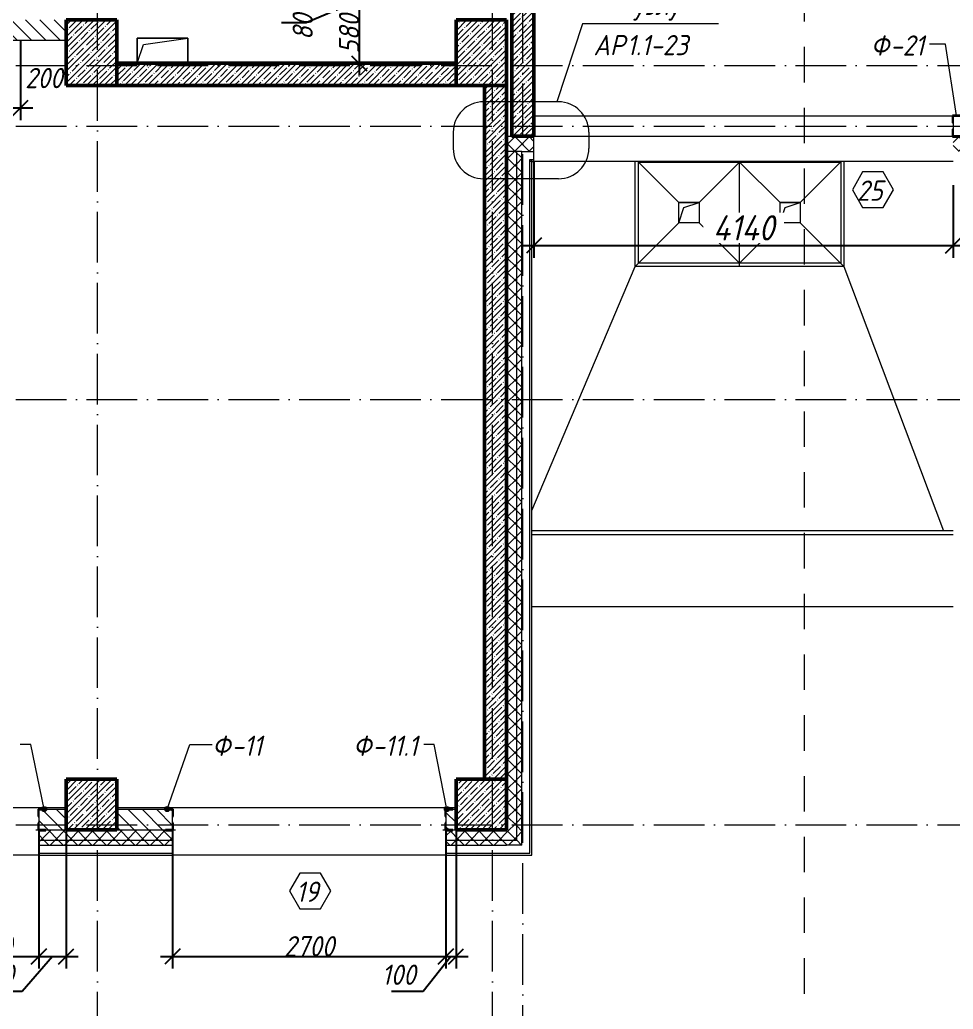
# Model space of a CAD drawing. Header units: millimetres. Extents: x -6064 to 178764, y -5836 to 29924.
# Drawn here: x 79892 to 89110, y 1779 to 11550 of the extents above; entities that cross this region are included whole.
import ezdxf

# ---------------------------------------------------------------- set-up
doc = ezdxf.new("R2010")
doc.units = ezdxf.units.MM
doc.linetypes.add('01 Штриховая _4 мм_', pattern=[600, 350, -250])
doc.linetypes.add('50_200_ШТРИХ_1Т_ш5_п1_п1_', pattern=[700, 500, -100, 0, -100])
doc.layers.add('A-ANNO-DIMS', color=7, linetype='Continuous')
for name, color, linetype, lineweight in [('A-DETL', 7, 'Continuous', 9), ('A-DETL-1', 7, 'Continuous', 50), ('A-DETL-2', 7, 'Continuous', 5), ('A-DETL-GENF-2', 7, 'Continuous', 5), ('A-DOOR-IDEN', 7, 'Continuous', 9), ('A-FLOR', 7, 'Continuous', 9), ('A-GENM', 7, 'Continuous', 9), ('A-GENM-1', 7, 'Continuous', 25), ('A-GENM-IDEN', 7, 'Continuous', 9), ('A-GLAZ-IDEN', 7, 'Continuous', 9), ('A-ROOF', 7, 'Continuous', 9), ('A-WALL', 7, 'Continuous', 5), ('A-WALL-3', 7, 'Continuous', 50), ('A-WALL-4', 7, 'Continuous', 9), ('A-WALL-FNSH-1', 7, 'Continuous', 9), ('A-WALL-PATT-1', 7, 'Continuous', 5), ('G-ANNO-SYMB-1', 7, '01 Штриховая _4 мм_', 9), ('G-ANNO-TEXT', 7, 'Continuous', 9), ('I-WALL', 7, 'Continuous', 5), ('S-COLS', 7, 'Continuous', 9), ('S-COLS-1', 7, 'Continuous', 5), ('S-COLS-2', 7, 'Continuous', 50), ('Оси-1', 7, '50_200_ШТРИХ_1Т_ш5_п1_п1_', 9)]:
    doc.layers.add(name, color=color, linetype=linetype, lineweight=lineweight)
for name, color, linetype, lineweight, true_color in [('A-WALL-1', 7, 'Continuous', 13, 0xce0000), ('A-WALL-FNSH-2', 7, 'Continuous', 13, 0xce0000), ('A-WALL-PATT-2', 7, 'Continuous', 5, 0xce0000)]:
    doc.layers.add(name, color=color, linetype=linetype, lineweight=lineweight, true_color=true_color)
doc.styles.add('ISOCPEUR_I', font='isocpeui.ttf', dxfattribs={"width": 0.9, "height": 250})
doc.styles.add('ISOCPEUR_I_2', font='isocpeui.ttf', dxfattribs={"width": 0.9, "height": 200})
doc.dimstyles.new('ISO-2_0_0_9К_СРЕДНИЙ', dxfattribs={"dimscale": 304.8, "dimtxt": 199.196235, "dimasz": 0.492126, "dimexe": 0.393701, "dimexo": 0, "dimgap": 0, "dimtad": 1, "dimdec": 0, "dimzin": 0, "dimdsep": 46, "dimtxsty": 'ISOCPEUR_I_2', "dimblk1": 'OBLIQUE', "dimblk2": 'OBLIQUE', "dimsah": 1, "dimcen": 0.09, "dimdle": 0.393701, "dimazin": 0, "dimtfac": 1, "dimtdec": 4, "dimtix": 1, "dimtmove": 1, "dimatfit": 3, "dimfxl": 1, "dimtvp": 1, "dimtolj": 1, "dimtzin": 0, "dimarcsym": 2})
doc.dimstyles.new('ISO-2_0_0_9К_СРЕДНИЙ_2', dxfattribs={"dimscale": 304.8, "dimtxt": 199.196235, "dimasz": 0.492126, "dimexe": 0.393701, "dimexo": 0, "dimgap": 0, "dimtad": 1, "dimdec": 0, "dimzin": 0, "dimdsep": 46, "dimtxsty": 'ISOCPEUR_I_2', "dimblk1": 'OBLIQUE', "dimblk2": 'OBLIQUE', "dimsah": 1, "dimcen": 0.09, "dimdle": 0.393701, "dimazin": 0, "dimtfac": 1, "dimtdec": 4, "dimtix": 1, "dimtmove": 0, "dimatfit": 3, "dimfxl": 1, "dimtvp": 1, "dimtolj": 1, "dimtzin": 0, "dimarcsym": 2})
doc.dimstyles.new('ISO-2_5_0_9К_БОЛЬШОЙ__с_подложкой_', dxfattribs={"dimscale": 304.8, "dimtxt": 248.995294, "dimasz": 0.492126, "dimexe": 0.393701, "dimexo": 0, "dimgap": 0.164042, "dimtad": 1, "dimdec": 0, "dimzin": 0, "dimdsep": 46, "dimtxsty": 'ISOCPEUR_I', "dimblk1": 'OBLIQUE', "dimblk2": 'OBLIQUE', "dimsah": 1, "dimcen": 0.09, "dimdle": 0.393701, "dimazin": 0, "dimtfac": 1, "dimtdec": 4, "dimtix": 1, "dimtmove": 0, "dimatfit": 3, "dimfxl": 1, "dimtvp": 1, "dimtfill": 1, "dimtolj": 1, "dimtzin": 0, "dimarcsym": 2})
pattern_1 = [(45, (0, 0), (-57.02463, 57.02463), []), (45, (57.025, 0), (-57.02463, 57.02463), [100.806, -20.161, 3.353, -16.808])]
pattern_2 = [(45, (0, 0), (-70.71068, 70.71068), []), (135, (0, 0), (-70.71068, -70.71068), [])]
pattern_3 = [(135, (0, 0), (-70.71068, -70.71068), [])]

# ---------------------------------------------------------------- blocks, each defined once
blk = doc.blocks.new('парапет9 - парапет-22867712-АР1_1_Кладочный план 2 этажа')
at = {"layer": 'A-GENM'}
for p, q in [((89110, 8001.9), (84950, 8001.9)), ((89110, 7963.9), (84950, 7963.9)), ((84950, 7255.4), (89110, 7255.4))]:
    blk.add_line(p, q, dxfattribs=at)
blk = doc.blocks.new('Колонна_Несущая_Прямоугольное сечение - 650х500-V43-АР1_1_Кладочный план 2 этажа')
at = {"layer": 'S-COLS-1'}
h = blk.add_hatch(dxfattribs=at)
h.set_pattern_fill('FP_59', color=256, style=0, pattern_type=2)
h.set_pattern_definition([(135, (11225, -80600), (-57.02463, -57.02463), []), (135, (11225, -80542.975), (-57.02463, -57.02463), [100.806, -20.161, 3.353, -16.808])])
h.paths.add_polyline_path([(325, -250), (325, 250), (-325, 250), (-325, -250)], flags=0)
at = {"layer": 'S-COLS-2'}
for p, q in [((325, 250), (-325, 250)), ((-325, 250), (-325, -250)), ((325, -250), (325, 250)), ((-325, -250), (325, -250))]:
    blk.add_line(p, q, dxfattribs=at)
blk = doc.blocks.new('Колонна_Несущая_Прямоугольное сечение - 650х500-V44-АР1_1_Кладочный план 2 этажа')
at = {"layer": 'S-COLS-1'}
h = blk.add_hatch(dxfattribs=at)
h.set_pattern_fill('FP_60', color=256, style=0, pattern_type=2)
h.set_pattern_definition([(135, (11225, -84450), (-57.02463, -57.02463), []), (135, (11225, -84392.975), (-57.02463, -57.02463), [100.806, -20.161, 3.353, -16.808])])
h.paths.add_polyline_path([(325, -250), (325, 250), (-325, 250), (-325, -250)], flags=0)
at = {"layer": 'S-COLS-2'}
for p, q in [((325, 250), (-325, 250)), ((-325, 250), (-325, -250)), ((325, -250), (325, 250)), ((-325, -250), (325, -250))]:
    blk.add_line(p, q, dxfattribs=at)
blk = doc.blocks.new('Колонна_Несущая_Прямоугольное сечение - 500х500-V45-АР1_1_Кладочный план 2 этажа')
at = {"layer": 'S-COLS-1'}
h = blk.add_hatch(dxfattribs=at)
h.set_pattern_fill('FP_61', color=256, style=0, pattern_type=2)
h.set_pattern_definition([(45, (-84450, -3800), (-57.02463, 57.02463), []), (45, (-84392.975, -3800), (-57.02463, 57.02463), [100.806, -20.161, 3.353, -16.808])])
h.paths.add_polyline_path([(-250, -250), (250, -250), (250, 250), (-250, 250)], flags=0)
at = {"layer": 'S-COLS-2'}
for p, q in [((250, 250), (-250, 250)), ((-250, 250), (-250, -250)), ((250, -250), (250, 250)), ((-250, -250), (250, -250))]:
    blk.add_line(p, q, dxfattribs=at)
blk = doc.blocks.new('AR_Отверстие прямоугольное _в плите_ - AR_Отверстие прямоугольное _в плите_-V71-АР1_1_Кладочный план 2 этажа')
at = {"layer": 'A-GENM'}
for p, q in [((250, 125), (-250, 125)), ((-250, 125), (-250, -125)), ((-187.5, 62.5), (250, 125)), ((250, -125), (250, 125)), ((-250, -125), (-187.5, 62.5))]:
    blk.add_line(p, q, dxfattribs=at)
blk = doc.blocks.new('Фахверк_СКБ_Уголок - Ф-11_200х2500 h-28441216-АР1_1_Кладочный план 2 этажа')
at = {"layer": 'A-GENM-1'}
for p, q in [((200, 156), (125, 156)), ((125, 156), (125, 81)), ((131, 81), (131, 150)), ((131, 150), (200, 150)), ((200, 150), (200, 156)), ((125, 81), (131, 81)), ((131, 19), (125, 19)), ((125, 19), (125, -56)), ((131, -50), (131, 19)), ((125, -56), (200, -56)), ((200, -50), (131, -50)), ((200, -56), (200, -50))]:
    blk.add_line(p, q, dxfattribs=at)
blk = doc.blocks.new('Фахверк_СКБ_Уголок - Ф-11_1_200х2500h_крепления в одну сторону-28441424-АР1_1_Кладочный план 2 этажа')
at = {"layer": 'A-GENM-1'}
for p, q in [((200, 156), (125, 156)), ((125, 156), (125, 81)), ((131, 81), (131, 150)), ((131, 150), (200, 150)), ((200, 150), (200, 156)), ((125, 81), (131, 81)), ((131, 19), (125, 19)), ((125, 19), (125, -56)), ((131, -50), (131, 19)), ((125, -56), (200, -56)), ((200, -50), (131, -50)), ((200, -56), (200, -50))]:
    blk.add_line(p, q, dxfattribs=at)
blk = doc.blocks.new('Фахверк_СКБ_Уголок - Ф-21_200х3430 h-30788796-АР1_1_Кладочный план 2 этажа')
at = {"layer": 'A-GENM-1'}
for p, q in [((200, 156), (125, 156)), ((125, 156), (125, 81)), ((131, 81), (131, 150)), ((131, 150), (200, 150)), ((200, 150), (200, 156)), ((125, 81), (131, 81)), ((131, 19), (125, 19)), ((125, 19), (125, -56)), ((131, -50), (131, 19)), ((125, -56), (200, -56)), ((200, -50), (131, -50)), ((200, -56), (200, -50))]:
    blk.add_line(p, q, dxfattribs=at)
blk = doc.blocks.new('AR_Отверстие прямоугольное _в плите_ - AR_Отверстие прямоугольное _в плите_-V81-АР1_1_Кладочный план 2 этажа')
at = {"layer": 'A-GENM'}
for p, q in [((100, 100), (-100, 100)), ((-50, 50), (100, 100)), ((-100, -99.9), (-50, 50))]:
    blk.add_line(p, q, dxfattribs=at)
blk = doc.blocks.new('_Oblique')
at = {"color": 0, "linetype": 'ByBlock', "lineweight": -2}
blk.add_line((-0.5, -0.5), (0.5, 0.5), dxfattribs=at)
blk = doc.blocks.new('DIMBLOCK326-АР1_1_Кладочный план 2 этажа')
at = {"layer": 'A-ANNO-DIMS', "color": 0, "lineweight": -2, "transparency": 16777216}
for p, q in [((79180, 3550), (79180, 2179.6)), ((80080, 3550), (80080, 2179.6)), ((79060, 2299.6), (80200, 2299.6))]:
    blk.add_line(p, q, dxfattribs=at)
at = {"layer": 'Defpoints', "color": 0, "transparency": 16777216}
for p in [(79180, 3550), (80080, 3550), (80080, 2299.6)]:
    blk.add_point(p, dxfattribs=at)
at = {"layer": 'A-ANNO-DIMS', "color": 0, "lineweight": -2, "transparency": 16777216, "xscale": 150, "yscale": 150, "zscale": 150, "rotation": 180}
blk.add_blockref('_Oblique', (79180, 2299.6), dxfattribs=at)
at = {"layer": 'A-ANNO-DIMS', "color": 0, "lineweight": -2, "transparency": 16777216, "xscale": 150, "yscale": 150, "zscale": 150}
blk.add_blockref('_Oblique', (80080, 2299.6), dxfattribs=at)
at = {"layer": 'A-ANNO-DIMS', "color": 0, "transparency": 16777216, "insert": (79630, 2399.6), "char_height": 200, "width": 455.087, "attachment_point": 5, "style": 'ISOCPEUR_I_2'}
blk.add_mtext('\\A1;900', dxfattribs=at)
blk = doc.blocks.new('DIMBLOCK327-АР1_1_Кладочный план 2 этажа')
at = {"layer": 'A-ANNO-DIMS', "color": 0, "lineweight": -2, "transparency": 16777216}
for p, q in [((80080, 3550), (80080, 2179.6)), ((80350, 3550), (80350, 2179.6)), ((80215, 2299.6), (79916.9, 1952.9)), ((79960, 2299.6), (80470, 2299.6)), ((79916.9, 1952.9), (79534.6, 1952.9))]:
    blk.add_line(p, q, dxfattribs=at)
at = {"layer": 'Defpoints', "color": 0, "transparency": 16777216}
for p in [(80080, 3550), (80350, 3550), (80350, 2299.6)]:
    blk.add_point(p, dxfattribs=at)
at = {"layer": 'A-ANNO-DIMS', "color": 0, "lineweight": -2, "transparency": 16777216, "xscale": 150, "yscale": 150, "zscale": 150, "rotation": 180}
blk.add_blockref('_Oblique', (80080, 2299.6), dxfattribs=at)
at = {"layer": 'A-ANNO-DIMS', "color": 0, "lineweight": -2, "transparency": 16777216, "xscale": 150, "yscale": 150, "zscale": 150}
blk.add_blockref('_Oblique', (80350, 2299.6), dxfattribs=at)
at = {"layer": 'A-ANNO-DIMS', "color": 0, "transparency": 16777216, "insert": (79461.9, 2219.6), "char_height": 200, "width": 455.087, "attachment_point": 1, "line_spacing_factor": 1.149209, "style": 'ISOCPEUR_I_2'}
blk.add_mtext('\\A1;270', dxfattribs=at)
blk = doc.blocks.new('DIMBLOCK328-АР1_1_Кладочный план 2 этажа')
at = {"layer": 'A-ANNO-DIMS', "color": 0, "lineweight": -2, "transparency": 16777216}
for p, q in [((81400, 3550), (81400, 2179.6)), ((84100, 3550), (84100, 2179.6)), ((81280, 2299.6), (84220, 2299.6))]:
    blk.add_line(p, q, dxfattribs=at)
at = {"layer": 'Defpoints', "color": 0, "transparency": 16777216}
for p in [(81400, 3550), (84100, 3550), (84100, 2299.6)]:
    blk.add_point(p, dxfattribs=at)
at = {"layer": 'A-ANNO-DIMS', "color": 0, "lineweight": -2, "transparency": 16777216, "xscale": 150, "yscale": 150, "zscale": 150, "rotation": 180}
blk.add_blockref('_Oblique', (81400, 2299.6), dxfattribs=at)
at = {"layer": 'A-ANNO-DIMS', "color": 0, "lineweight": -2, "transparency": 16777216, "xscale": 150, "yscale": 150, "zscale": 150}
blk.add_blockref('_Oblique', (84100, 2299.6), dxfattribs=at)
at = {"layer": 'A-ANNO-DIMS', "color": 0, "transparency": 16777216, "insert": (82750, 2400.8), "char_height": 200, "width": 606.782, "attachment_point": 5, "style": 'ISOCPEUR_I_2'}
blk.add_mtext('\\A1;2700', dxfattribs=at)
blk = doc.blocks.new('DIMBLOCK329-АР1_1_Кладочный план 2 этажа')
at = {"layer": 'A-ANNO-DIMS', "color": 0, "lineweight": -2, "transparency": 16777216}
for p, q in [((84100, 3550), (84100, 2179.6)), ((84200, 3550), (84200, 2179.6)), ((84150, 2299.6), (83874.2, 1952.9)), ((83980, 2299.6), (84320, 2299.6)), ((83874.2, 1952.9), (83562.5, 1952.9))]:
    blk.add_line(p, q, dxfattribs=at)
at = {"layer": 'Defpoints', "color": 0, "transparency": 16777216}
for p in [(84100, 3550), (84200, 3550), (84200, 2299.6)]:
    blk.add_point(p, dxfattribs=at)
at = {"layer": 'A-ANNO-DIMS', "color": 0, "lineweight": -2, "transparency": 16777216, "xscale": 150, "yscale": 150, "zscale": 150, "rotation": 180}
blk.add_blockref('_Oblique', (84100, 2299.6), dxfattribs=at)
at = {"layer": 'A-ANNO-DIMS', "color": 0, "lineweight": -2, "transparency": 16777216, "xscale": 150, "yscale": 150, "zscale": 150}
blk.add_blockref('_Oblique', (84200, 2299.6), dxfattribs=at)
at = {"layer": 'A-ANNO-DIMS', "color": 0, "transparency": 16777216, "insert": (83465.1, 2219.6), "char_height": 200, "width": 409.118, "attachment_point": 1, "line_spacing_factor": 1.149209, "style": 'ISOCPEUR_I_2'}
blk.add_mtext('\\A1;100', dxfattribs=at)
blk = doc.blocks.new('DIMBLOCK418-АР1_1_Кладочный план 2 этажа')
at = {"layer": 'A-ANNO-DIMS', "color": 0, "lineweight": -2, "transparency": 16777216}
for p, q in [((79700, 11347), (79700, 10559.9)), ((79900, 11347), (79900, 10559.9)), ((79580, 10679.9), (80020, 10679.9))]:
    blk.add_line(p, q, dxfattribs=at)
at = {"layer": 'Defpoints', "color": 0, "transparency": 16777216}
for p in [(79700, 11347), (79900, 11347), (79900, 10679.9)]:
    blk.add_point(p, dxfattribs=at)
at = {"layer": 'A-ANNO-DIMS', "color": 0, "lineweight": -2, "transparency": 16777216, "xscale": 150, "yscale": 150, "zscale": 150, "rotation": 180}
blk.add_blockref('_Oblique', (79700, 10679.9), dxfattribs=at)
at = {"layer": 'A-ANNO-DIMS', "color": 0, "lineweight": -2, "transparency": 16777216, "xscale": 150, "yscale": 150, "zscale": 150}
blk.add_blockref('_Oblique', (79900, 10679.9), dxfattribs=at)
at = {"layer": 'A-ANNO-DIMS', "color": 0, "transparency": 16777216, "insert": (79944.7, 11074.5), "char_height": 200, "width": 455.087, "attachment_point": 1, "line_spacing_factor": 1.149209, "style": 'ISOCPEUR_I_2'}
blk.add_mtext('\\A1;200', dxfattribs=at)
blk = doc.blocks.new('DIMBLOCK501-АР1_1_Кладочный план 2 этажа')
at = {"layer": 'A-ANNO-DIMS', "color": 0, "lineweight": -2, "transparency": 16777216}
for p, q in [((84970, 10151.3), (84970, 9200.4)), ((89110, 9915.4), (89110, 9200.4)), ((84850, 9320.4), (89230, 9320.4))]:
    blk.add_line(p, q, dxfattribs=at)
at = {"layer": 'Defpoints', "color": 0, "transparency": 16777216}
for p in [(84970, 10151.3), (89110, 9915.4), (89110, 9320.4)]:
    blk.add_point(p, dxfattribs=at)
at = {"layer": 'A-ANNO-DIMS', "color": 0, "lineweight": -2, "transparency": 16777216, "xscale": 150, "yscale": 150, "zscale": 150, "rotation": 180}
blk.add_blockref('_Oblique', (84970, 9320.4), dxfattribs=at)
at = {"layer": 'A-ANNO-DIMS', "color": 0, "lineweight": -2, "transparency": 16777216, "xscale": 150, "yscale": 150, "zscale": 150}
blk.add_blockref('_Oblique', (89110, 9320.4), dxfattribs=at)
at = {"layer": 'A-ANNO-DIMS', "color": 0, "transparency": 16777216, "insert": (87040, 9495.4), "char_height": 250, "width": 746.986, "attachment_point": 5, "style": 'ISOCPEUR_I', "bg_fill": 3, "box_fill_scale": 1.1, "bg_fill_color": 256, "bg_fill_true_color": 13158600, "bg_fill_transparency": 0}
blk.add_mtext('\\A1;4140', dxfattribs=at)
blk = doc.blocks.new('AAR_СКБ_Марка_Окна_Перемычка и проем - Марка проема-25443838-АР1_1_Кладочный план 2 этажа')
at = {"layer": 'A-GLAZ-IDEN'}
for p, q in [((-0.968, -0.984), (-1.986, -2.747)), ((1.067, -0.984), (-0.968, -0.984)), ((2.085, -2.747), (1.067, -0.984)), ((-1.986, -2.747), (-0.968, -4.509)), ((1.067, -4.509), (2.085, -2.747)), ((-0.968, -4.509), (1.067, -4.509))]:
    blk.add_line(p, q, dxfattribs=at)
blk = doc.blocks.new('AAR_СКБ_Марка_Двери_Перемычка и проем - Марка проема-25625168-АР1_1_Кладочный план 2 этажа')
at = {"layer": 'A-DOOR-IDEN'}
for p, q in [((-0.968, -0.984), (-1.986, -2.747)), ((1.067, -0.984), (-0.968, -0.984)), ((2.085, -2.747), (1.067, -0.984)), ((-1.986, -2.747), (-0.968, -4.509)), ((1.067, -4.509), (2.085, -2.747)), ((-0.968, -4.509), (1.067, -4.509))]:
    blk.add_line(p, q, dxfattribs=at)
blk = doc.blocks.new('DIMBLOCK565-АР1_1_Кладочный план 2 этажа')
at = {"layer": 'A-ANNO-DIMS', "color": 0, "lineweight": -2, "transparency": 16777216}
for p, q in [((83244.1, 11900), (83244.1, 11580)), ((83244.1, 11740), (82719.1, 11520.2)), ((83350.2, 11780), (83124.1, 11780)), ((83350.2, 11700), (83124.1, 11700)), ((82719.1, 11520.2), (82475.3, 11520.2))]:
    blk.add_line(p, q, dxfattribs=at)
at = {"layer": 'Defpoints', "color": 0, "transparency": 16777216}
for p in [(83350.2, 11780), (83244.1, 11700), (83350.2, 11700)]:
    blk.add_point(p, dxfattribs=at)
at = {"layer": 'A-ANNO-DIMS', "color": 0, "lineweight": -2, "transparency": 16777216, "xscale": 150, "yscale": 150, "zscale": 150}
for p, rotation in [((83244.1, 11780), 90), ((83244.1, 11700), 270)]:
    blk.add_blockref('_Oblique', p, dxfattribs=dict(at, rotation=rotation))
at = {"layer": 'A-ANNO-DIMS', "color": 0, "transparency": 16777216, "insert": (82585.8, 11350.2), "char_height": 200, "width": 303.391, "attachment_point": 1, "rotation": 90, "line_spacing_factor": 1.149209, "style": 'ISOCPEUR_I_2'}
blk.add_mtext('\\A1;80', dxfattribs=at)
blk = doc.blocks.new('DIMBLOCK566-АР1_1_Кладочный план 2 этажа')
at = {"layer": 'A-ANNO-DIMS', "color": 0, "lineweight": -2, "transparency": 16777216}
for p, q in [((83244.1, 11820), (83244.1, 11000)), ((83350.2, 11700), (83124.1, 11700)), ((83350.2, 11120), (83124.1, 11120))]:
    blk.add_line(p, q, dxfattribs=at)
at = {"layer": 'Defpoints', "color": 0, "transparency": 16777216}
for p in [(83350.2, 11700), (83244.1, 11120), (83350.2, 11120)]:
    blk.add_point(p, dxfattribs=at)
at = {"layer": 'A-ANNO-DIMS', "color": 0, "lineweight": -2, "transparency": 16777216, "xscale": 150, "yscale": 150, "zscale": 150}
for p, rotation in [((83244.1, 11700), 90), ((83244.1, 11120), 270)]:
    blk.add_blockref('_Oblique', p, dxfattribs=dict(at, rotation=rotation))
at = {"layer": 'A-ANNO-DIMS', "color": 0, "transparency": 16777216, "insert": (83144.1, 11410), "char_height": 200, "width": 455.087, "attachment_point": 5, "rotation": 90, "style": 'ISOCPEUR_I_2'}
blk.add_mtext('\\A1;580', dxfattribs=at)

msp = doc.modelspace()

# ---------------------------------------------------------------- hatches: boundary and pattern name
at = {"layer": 'A-DETL-GENF-2'}
h = msp.add_hatch(dxfattribs=at)
h.set_pattern_fill('FP_11', color=256, style=0, pattern_type=2)
h.set_pattern_definition(pattern_2)
h.paths.add_polyline_path([(84850, 10135.7), (84850, 10250), (84700, 10250), (84700, 10135.7)], flags=0)
at = {"layer": 'A-GENM-IDEN'}
h = msp.add_hatch(color=256, dxfattribs=at)
edge = h.paths.add_edge_path(flags=0)
edge.add_arc((80132.3, 3756), 25, 0, 360)
h = msp.add_hatch(color=256, dxfattribs=at)
edge = h.paths.add_edge_path(flags=0)
edge.add_arc((81347.7, 3756), 25, 0, 360)
h = msp.add_hatch(color=256, dxfattribs=at)
edge = h.paths.add_edge_path(flags=0)
edge.add_arc((84110.7, 3756), 25, 0, 360)
at = {"layer": 'A-WALL-PATT-1'}
h = msp.add_hatch(dxfattribs=at)
h.set_pattern_fill('FP_7', color=256, style=0, pattern_type=2)
h.set_pattern_definition(pattern_1)
h.paths.add_polyline_path([(84970, 10400), (84970, 16280), (84750, 16280), (84750, 10400)], flags=0)
h = msp.add_hatch(dxfattribs=at)
h.set_pattern_fill('FP_7', color=256, style=0, pattern_type=2)
h.set_pattern_definition(pattern_1)
h.paths.add_polyline_path([(84200, 10900), (84200, 11120), (80850, 11120), (80850, 10900), (84175, 10900)], flags=0)
h = msp.add_hatch(dxfattribs=at)
h.set_pattern_fill('FP_7', color=256, style=0, pattern_type=2)
h.set_pattern_definition(pattern_1)
h.paths.add_polyline_path([(84700, 4050), (84700, 10900), (84480, 10900), (84480, 4050)], flags=0)
h = msp.add_hatch(dxfattribs=at)
h.set_pattern_fill('FP_11', color=256, style=0, pattern_type=2)
h.set_pattern_definition(pattern_2)
h.paths.add_polyline_path([(89110, 10250), (89210, 10250), (89210, 10400), (89179, 10400), (89179, 10394), (89110, 10394)], flags=0)
h.paths.add_polyline_path([(84850, 10250), (84970, 10250), (84970, 10400), (84700, 10400), (84700, 10250)], flags=0)
h = msp.add_hatch(dxfattribs=at)
h.set_pattern_fill('FP_23', color=256, style=0, pattern_type=2)
h.set_pattern_definition([(135, (0, 0), (-35.35534, -35.35534), [])])
h.paths.add_polyline_path([(84950, 10150), (84970, 10150), (84970, 10170), (84930, 10170), (84930, 10150)], flags=0)
h = msp.add_hatch(dxfattribs=at)
h.set_pattern_fill('FP_11', color=256, style=0, pattern_type=2)
h.set_pattern_definition(pattern_2)
h.paths.add_polyline_path([(84800, 3450), (84799.8, 10135.7), (84700, 10135.7), (84700, 3450)], flags=0)
h = msp.add_hatch(dxfattribs=at)
h.set_pattern_fill('FP_11', color=256, style=0, pattern_type=2)
h.set_pattern_definition(pattern_2)
h.paths.add_polyline_path([(84800, 3400), (84850, 3400), (84849.9, 10135.7), (84800, 10135.7), (84800, 3450)], flags=0)
h = msp.add_hatch(dxfattribs=at)
h.set_pattern_fill('FP_11', color=256, style=0, pattern_type=2)
h.set_pattern_definition(pattern_2)
h.paths.add_polyline_path([(77080, 3450), (77079.5, 3544), (77011, 3544), (77011, 3550), (75930, 3550), (75930, 3450), (76513.7, 3450)], flags=0)
h.paths.add_polyline_path([(84700, 3450), (84700, 3550), (84169, 3550), (84169, 3544), (84100, 3544), (84100, 3450), (84200, 3450)], flags=0)
h.paths.add_polyline_path([(79180, 3450), (79179.5, 3544), (79111, 3544), (79111, 3550), (78049, 3550), (78049, 3544), (77980, 3544), (77980, 3450), (79111, 3450)], flags=0)
h.paths.add_polyline_path([(80149, 3450), (81400, 3450), (81399.5, 3544), (81331, 3544), (81331, 3550), (80149, 3550), (80149, 3544), (80080, 3544), (80080, 3450)], flags=0)
h = msp.add_hatch(dxfattribs=at)
h.set_pattern_fill('FP_11', color=256, style=0, pattern_type=2)
h.set_pattern_definition(pattern_2)
h.paths.add_polyline_path([(84175, 3400), (84800, 3400), (84800, 3450), (84100, 3450), (84100, 3400)], flags=0)
h.paths.add_polyline_path([(79180, 3400), (79180, 3450), (77980, 3450), (77980, 3400), (78045.9, 3400)], flags=0)
h.paths.add_polyline_path([(77080, 3400), (77080, 3450), (75930, 3450), (75930, 3400), (76513.7, 3400)], flags=0)
h.paths.add_polyline_path([(80080, 3400), (81400, 3400), (81400, 3450), (80080, 3450)], flags=0)
at = {"layer": 'A-WALL-PATT-2'}
h = msp.add_hatch(dxfattribs=at)
h.set_pattern_fill('FP_22', color=256, style=0, pattern_type=2)
h.set_pattern_definition(pattern_3)
h.paths.add_polyline_path([(80350, 11350), (80350, 11550), (75980, 11550), (75980, 11350), (78045.9, 11350)], flags=0)
h = msp.add_hatch(dxfattribs=at)
h.set_pattern_fill('FP_22', color=256, style=0, pattern_type=2)
h.set_pattern_definition(pattern_3)
h.paths.add_polyline_path([(78049, 3550), (79180, 3550), (79180, 3750), (77980, 3750), (77980, 3550), (78045.9, 3550)], flags=0)
h.paths.add_polyline_path([(80350, 3550), (80350, 3750), (80080, 3750), (80080, 3550), (80149, 3550)], flags=0)
h.paths.add_polyline_path([(76513.7, 3550), (77080, 3550), (77080, 3750), (75980, 3750), (75980, 3550)], flags=0)
h = msp.add_hatch(dxfattribs=at)
h.set_pattern_fill('FP_22', color=256, style=0, pattern_type=2)
h.set_pattern_definition(pattern_3)
h.paths.add_polyline_path([(84175, 3550), (84200, 3550), (84200, 3750), (84100, 3750), (84100, 3550), (84169, 3550)], flags=0)
h.paths.add_polyline_path([(81331, 3550), (81400, 3550), (81400, 3750), (80850, 3750), (80850, 3550), (81110.5, 3550)], flags=0)
at = {"layer": 'S-COLS-1'}
h = msp.add_hatch(dxfattribs=at)
h.set_pattern_fill('FP_7', color=256, style=0, pattern_type=2)
h.set_pattern_definition(pattern_1)
h.paths.add_polyline_path([(80350, 3550), (80850, 3550), (80850, 4050), (80350, 4050)], flags=0)

# ---------------------------------------------------------------- linework, layer by layer
at = {"layer": 'A-DETL'}
for p, q in [((84850, 10250), (84700, 10250)), ((84850, 10135.7), (84850, 10250)), ((84850, 3400), (84850, 10135.7)), ((80080, 3400), (81400, 3400)), ((84100, 3400), (84700, 3400))]:
    msp.add_line(p, q, dxfattribs=at)
at = {"layer": 'A-DETL-1'}
msp.add_line((84700, 10250), (84700, 10135.7), dxfattribs=at)
at = {"layer": 'A-DETL-2'}
for p, q in [((85448.9, 11510.8), (85194.8, 10740)), ((86791.6, 11510.8), (85448.9, 11510.8)), ((85211.6, 10740), (84472.1, 10740)), ((84172.1, 10440), (84172.1, 10280)), ((85511.6, 10440), (85511.6, 10280)), ((84800, 10095), (84800, 10250)), ((85211.6, 9980), (84473.7, 9980))]:
    msp.add_line(p, q, dxfattribs=at)
for centre, start, end in [((84472.1, 10440), 90, 180), ((85211.6, 10440), 0, 90), ((84472.1, 10280), 180, 270), ((85211.6, 10280), 270, 0)]:
    msp.add_arc(centre, 300, start, end, dxfattribs=at)
at = {"layer": 'A-FLOR'}
for p, q in [((81050, 11370), (81550, 11370)), ((81050, 11120), (81050, 11370)), ((81550, 11370), (81550, 11120)), ((87400, 9745), (87600, 9745))]:
    msp.add_line(p, q, dxfattribs=at)
at = {"layer": 'A-GENM-IDEN'}
for p, q in [((89034.3, 11308.3), (88874.4, 11308.3)), ((89141.5, 10606), (89034.3, 11308.3)), ((80000.5, 4392.9), (79896.2, 4392.9)), ((80132.3, 3756), (80000.5, 4392.9)), ((81347.7, 3756), (81570.2, 4392.9)), ((81570.2, 4392.9), (81792.7, 4392.9)), ((83982.9, 4392.9), (83881.9, 4392.9)), ((84110.7, 3756), (83982.9, 4392.9))]:
    msp.add_line(p, q, dxfattribs=at)
for centre in [(80132.3, 3756), (81347.7, 3756), (84110.7, 3756)]:
    msp.add_circle(centre, 25, dxfattribs=at)
at = {"layer": 'A-ROOF'}
for p, q in [((85970, 9115.1), (85970, 10150)), ((86400, 9745.1), (85995.1, 10150)), ((86000, 10145.1), (86000, 9145.1)), ((86000, 10145.1), (88000, 10145.1)), ((86600, 9745.1), (87000, 10145.1)), ((87000, 9115.1), (87000, 10150)), ((87000, 10145.1), (87400, 9745.1)), ((87600, 9745.1), (88004.9, 10150)), ((88000, 10145.1), (88000, 9145.1)), ((88030, 10150), (88030, 9115.1)), ((86400, 9545.1), (86400, 9745.1)), ((86400, 9745), (86600, 9745)), ((86600, 9745.1), (86600, 9545.1)), ((87400, 9745.1), (87600, 9745.1)), ((87400, 9545.1), (87400, 9745.1)), ((87600, 9745.1), (87600, 9545.1)), ((85970, 9115.1), (86400, 9545.1)), ((86600, 9545.1), (86400, 9545.1)), ((87000, 9145.1), (86600, 9545.1)), ((87400, 9545.1), (87000, 9145.1)), ((87600, 9545.1), (87400, 9545.1)), ((88030, 9115.1), (87600, 9545.1)), ((84950, 6703.1), (85970, 9115.1)), ((88030, 9115.1), (85970, 9115.1)), ((88000, 9145.1), (86000, 9145.1)), ((88030, 9115.1), (89015.1, 6501.9))]:
    msp.add_line(p, q, dxfattribs=at)
at = {"layer": 'A-WALL'}
for p, q in [((84970, 10600), (89104, 10600)), ((84930, 3320), (84930, 10170)), ((84800, 3450), (84800, 10135.7)), ((84950, 10150), (84930, 10150)), ((80080, 3450), (81400, 3450)), ((84100, 3450), (84800, 3450)), ((84850, 3400), (84700, 3400)), ((80080, 3320), (81400, 3320)), ((84100, 3320), (84930, 3320))]:
    msp.add_line(p, q, dxfattribs=at)
at = {"layer": 'A-WALL-1'}
for p, q in [((89110, 10531), (89110, 10469)), ((80350, 3750), (80149, 3750)), ((80350, 3550), (80350, 3750)), ((81331, 3750), (80850, 3750)), ((80850, 3750), (80850, 3550)), ((84200, 3750), (84169, 3750)), ((80080, 3681), (80080, 3619)), ((81400, 3619), (81400, 3681)), ((84100, 3681), (84100, 3619)), ((80149, 3550), (80350, 3550)), ((80850, 3550), (81331, 3550)), ((84169, 3550), (84200, 3550))]:
    msp.add_line(p, q, dxfattribs=at)
at = {"layer": 'A-WALL-3'}
for p, q in [((84750, 16080), (84750, 10400)), ((84970, 10400), (84970, 13400)), ((84200, 11120), (80850, 11120)), ((80850, 10900), (84200, 10900)), ((84480, 10900), (84480, 4050)), ((84700, 10250), (84700, 10900)), ((84750, 10400), (84970, 10400)), ((84700, 4050), (84700, 10135.7))]:
    msp.add_line(p, q, dxfattribs=at)
at = {"layer": 'A-WALL-4'}
for p, q in [((84700, 10400), (89104, 10400)), ((84970, 10170), (84970, 10400)), ((84850, 10250), (84970, 10250)), ((84930, 10170), (84970, 10170)), ((89110, 10150), (84970, 10150)), ((84700, 4050), (84700, 4050)), ((80050, 3550), (80074, 3550)), ((80080, 3544), (80080, 3320)), ((80850, 3550), (80350, 3550)), ((81400, 3320), (81400, 3544)), ((81406, 3550), (81430, 3550)), ((84070, 3550), (84094, 3550)), ((84100, 3544), (84100, 3320)), ((80080, 3300), (79180, 3300)), ((84100, 3300), (81400, 3300))]:
    msp.add_line(p, q, dxfattribs=at)
at = {"layer": 'A-WALL-FNSH-1'}
for p, q in [((84970, 10150), (84970, 10170)), ((84950, 3300), (84950, 10150)), ((84950, 10150), (84970, 10150)), ((80080, 3320), (80080, 3300)), ((80080, 3300), (81400, 3300)), ((81400, 3300), (81400, 3320)), ((84100, 3320), (84100, 3300)), ((84100, 3300), (84950, 3300))]:
    msp.add_line(p, q, dxfattribs=at)
at = {"layer": 'A-WALL-FNSH-2'}
msp.add_line((75980, 11350), (80350, 11350), dxfattribs=at)
at = {"layer": 'G-ANNO-SYMB-1'}
msp.add_line((87642.6, -4667.9), (87642.6, 28387.6), dxfattribs=at)
at = {"layer": 'I-WALL'}
for p, q in [((75980, 3770), (80350, 3770)), ((80850, 3770), (84200, 3770))]:
    msp.add_line(p, q, dxfattribs=at)
at = {"layer": 'S-COLS-2'}
for p, q in [((80850, 4050), (80350, 4050)), ((80350, 4050), (80350, 3550)), ((80850, 3550), (80850, 4050)), ((80350, 3550), (80850, 3550))]:
    msp.add_line(p, q, dxfattribs=at)
at = {"layer": 'Оси-1'}
for p, q in [((84560, -4150), (84560, 28636.9)), ((84860, -2880), (84860, 28636.9)), ((80660, -4150), (80660, 28615.1)), ((-4160, 11100), (125951.6, 11100)), ((-4160, 10500), (125951.6, 10500)), ((-4160, 7800), (125951.6, 7800)), ((-4160, 3600), (125951.6, 3600))]:
    msp.add_line(p, q, dxfattribs=at)

# ---------------------------------------------------------------- block references
at = {"layer": 'A-GENM'}
for name, p in [('AR_Отверстие прямоугольное _в плите_ - AR_Отверстие прямоугольное _в плите_-V71-АР1_1_Кладочный план 2 этажа', (81300, 11245)), ('AR_Отверстие прямоугольное _в плите_ - AR_Отверстие прямоугольное _в плите_-V81-АР1_1_Кладочный план 2 этажа', (86500, 9645)), ('AR_Отверстие прямоугольное _в плите_ - AR_Отверстие прямоугольное _в плите_-V81-АР1_1_Кладочный план 2 этажа', (87500, 9645)), ('парапет9 - парапет-22867712-АР1_1_Кладочный план 2 этажа', (0, -1500))]:
    msp.add_blockref(name, p, dxfattribs=at)
at = {"layer": 'A-GENM-1'}
for name, p in [('Фахверк_СКБ_Уголок - Ф-21_200х3430 h-30788796-АР1_1_Кладочный план 2 этажа', (88979, 10450)), ('Фахверк_СКБ_Уголок - Ф-11_200х2500 h-28441216-АР1_1_Кладочный план 2 этажа', (79949, 3600)), ('Фахверк_СКБ_Уголок - Ф-11_1_200х2500h_крепления в одну сторону-28441424-АР1_1_Кладочный план 2 этажа', (83969, 3600))]:
    msp.add_blockref(name, p, dxfattribs=at)
at = {"layer": 'A-GENM-1', "rotation": 180}
msp.add_blockref('Фахверк_СКБ_Уголок - Ф-11_200х2500 h-28441216-АР1_1_Кладочный план 2 этажа', (81531, 3700), dxfattribs=at)
at = {"layer": 'A-GLAZ-IDEN', "xscale": 99.99999999999993, "yscale": 99.99999999999993, "zscale": 99.99999999999993}
msp.add_blockref('AAR_СКБ_Марка_Окна_Перемычка и проем - Марка проема-25443838-АР1_1_Кладочный план 2 этажа', (82753.8, 3221.7), dxfattribs=at)
at = {"layer": 'S-COLS', "rotation": 270.0000000000007}
for name, p in [('Колонна_Несущая_Прямоугольное сечение - 650х500-V43-АР1_1_Кладочный план 2 этажа', (80600, 11225)), ('Колонна_Несущая_Прямоугольное сечение - 650х500-V44-АР1_1_Кладочный план 2 этажа', (84450, 11225))]:
    msp.add_blockref(name, p, dxfattribs=at)
at = {"layer": 'S-COLS'}
msp.add_blockref('Колонна_Несущая_Прямоугольное сечение - 500х500-V45-АР1_1_Кладочный план 2 этажа', (84450, 3800), dxfattribs=at)

# ---------------------------------------------------------------- texts
at = {"layer": 'A-GENM-IDEN', "char_height": 200, "attachment_point": 1, "style": 'ISOCPEUR_I_2'}
for s, insert, width in [('\\fISOCPEUR|b0|i1|c204|p34|;\\W.9;Ф', (88297.1, 11396), 230.886), ('-21', (88487.6, 11396), 432.911), ('\\fISOCPEUR|b0|i1|c204|p34|;\\W.9;Ф', (81792.7, 4480.5), 230.886), ('-11', (81983.2, 4480.5), 389.62), ('\\fISOCPEUR|b0|i1|c204|p34|;\\W.9;Ф', (83184.9, 4480.5), 230.886), ('-11.1', (83375.4, 4480.5), 577.215)]:
    msp.add_mtext(s, dxfattribs=dict(at, insert=insert, width=width))
at = {"layer": 'A-GLAZ-IDEN', "insert": (82619.9, 3039), "char_height": 200, "width": 274.177, "attachment_point": 1, "style": 'ISOCPEUR_I_2'}
msp.add_mtext('19', dxfattribs=at)
at = {"layer": 'G-ANNO-TEXT', "char_height": 200, "attachment_point": 1, "style": 'ISOCPEUR_I_2'}
for s, insert, width in [('узлу', (85956.6, 11796.7), 627.721), ('АР', (85557.7, 11399.9), 396.835), ('1.1-23', (85885.2, 11399.9), 779.24)]:
    msp.add_mtext(s, dxfattribs=dict(at, insert=insert, width=width))

# ---------------------------------------------------------------- dimensions: what is measured, and where the dimension line sits
at = {"layer": 'A-ANNO-DIMS'}
dim = msp.add_linear_dim(base=(83244.1, 11700), p1=(83350.2, 11780), p2=(83350.2, 11700), angle=90, dimstyle='ISO-2_0_0_9К_СРЕДНИЙ', override={"dimpost": '<>', "dimfxl": 80}, dxfattribs=at)
dim.commit()
dim.dimension.update_dxf_attribs({"geometry": 'DIMBLOCK565-АР1_1_Кладочный план 2 этажа', "text_midpoint": (82719.1, 11520.2), "dimtype": 160, "text_rotation": 90})
dim = msp.add_linear_dim(base=(83244.1, 11120), p1=(83350.2, 11700), p2=(83350.2, 11120), angle=90, dimstyle='ISO-2_0_0_9К_СРЕДНИЙ_2', override={"dimpost": '<>', "dimfxl": 580.000082}, dxfattribs=at)
dim.commit()
dim.dimension.update_dxf_attribs({"geometry": 'DIMBLOCK566-АР1_1_Кладочный план 2 этажа', "text_midpoint": (83144.1, 11410)})
for base, p1, p2, override, picture, middle in [((79900, 10679.9), (79700, 11347), (79900, 11347), {"dimpost": '<>', "dimfxl": 200}, 'DIMBLOCK418-АР1_1_Кладочный план 2 этажа', (80172.2, 10807.9)), ((80350, 2299.6), (80080, 3550), (80350, 3550), {"dimpost": '<>', "dimfxl": 269.999999}, 'DIMBLOCK327-АР1_1_Кладочный план 2 этажа', (79916.9, 1952.9)), ((84200, 2299.6), (84100, 3550), (84200, 3550), {"dimpost": '<>', "dimfxl": 99.999961}, 'DIMBLOCK329-АР1_1_Кладочный план 2 этажа', (83874.2, 1952.9))]:
    dim = msp.add_linear_dim(base=base, p1=p1, p2=p2, dimstyle='ISO-2_0_0_9К_СРЕДНИЙ', override=override, dxfattribs=at)
    dim.commit()
    dim.dimension.update_dxf_attribs({"geometry": picture, "text_midpoint": middle, "dimtype": 160})
for base, p1, p2, override, picture, middle in [((80080, 2299.6), (79180, 3550), (80080, 3550), {"dimpost": '<>', "dimfxl": 900}, 'DIMBLOCK326-АР1_1_Кладочный план 2 этажа', (79630, 2399.6)), ((84100, 2299.6), (81400, 3550), (84100, 3550), {"dimpost": '<>', "dimfxl": 2700}, 'DIMBLOCK328-АР1_1_Кладочный план 2 этажа', (82750, 2400.8))]:
    dim = msp.add_linear_dim(base=base, p1=p1, p2=p2, dimstyle='ISO-2_0_0_9К_СРЕДНИЙ_2', override=override, dxfattribs=at)
    dim.commit()
    dim.dimension.update_dxf_attribs({"geometry": picture, "text_midpoint": middle})

# ---------------------------------------------------------------- next in the draw order: dimensions: what is measured, and where the dimension line sits
dim = msp.add_linear_dim(base=(89110, 9320.4), p1=(84970, 10151.3), p2=(89110, 9915.4), dimstyle='ISO-2_5_0_9К_БОЛЬШОЙ__с_подложкой_', override={"dimpost": '<>', "dimfxl": 4146.717192}, dxfattribs=at)
dim.commit()
dim.dimension.update_dxf_attribs({"geometry": 'DIMBLOCK501-АР1_1_Кладочный план 2 этажа', "text_midpoint": (87040, 9495.4)})

# ---------------------------------------------------------------- next in the draw order: block references
at = {"layer": 'A-DOOR-IDEN', "xscale": 99.99999999999993, "yscale": 99.99999999999993, "zscale": 99.99999999999993}
msp.add_blockref('AAR_СКБ_Марка_Двери_Перемычка и проем - Марка проема-25625168-АР1_1_Кладочный план 2 этажа', (88312.5, 10145.8), dxfattribs=at)

# ---------------------------------------------------------------- next in the draw order: texts
at = {"layer": 'A-DOOR-IDEN', "insert": (88160.6, 9963.1), "char_height": 200, "width": 317.468, "attachment_point": 1, "style": 'ISOCPEUR_I_2'}
msp.add_mtext('25', dxfattribs=at)

doc.saveas('drawing.dxf')
